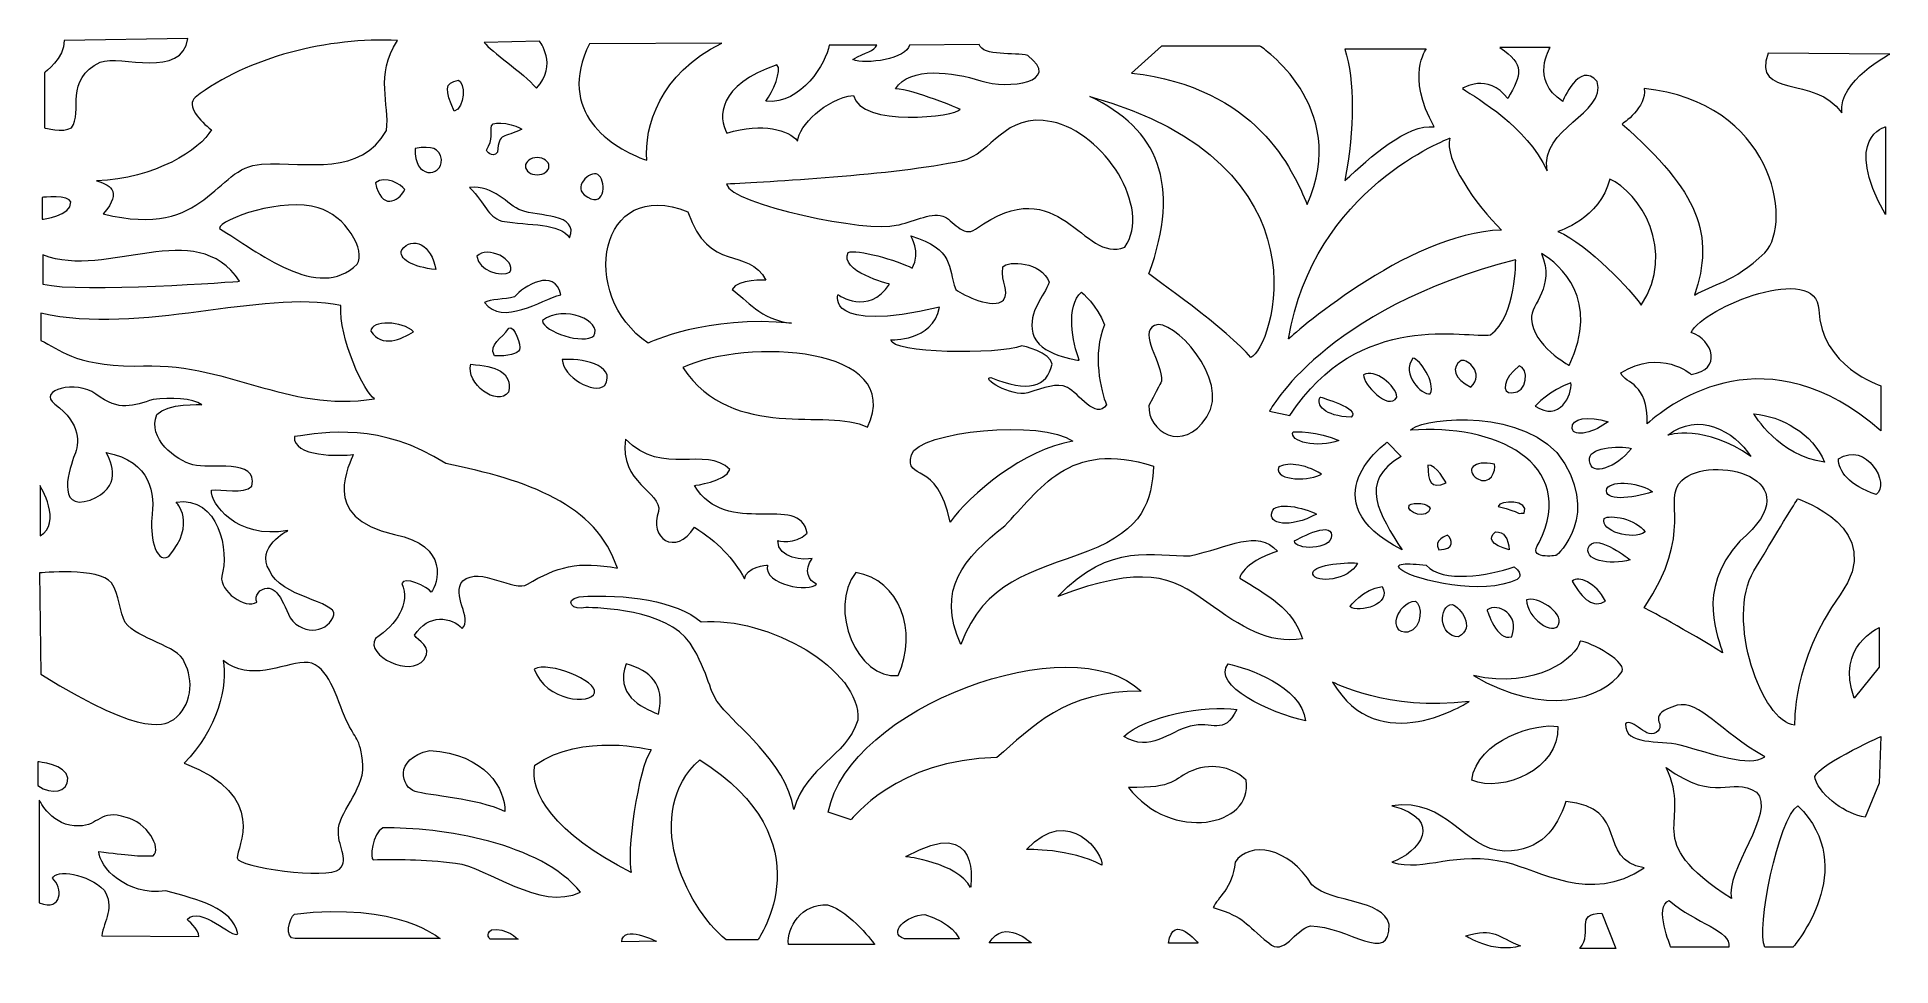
# Model space of a CAD drawing. Header units: millimetres. Extents: x -1201 to 1201, y -613 to 592.
import ezdxf

# ---------------------------------------------------------------- set-up
doc = ezdxf.new("R2010")
doc.units = ezdxf.units.MM
doc.header["$MEASUREMENT"] = 0
doc.layers.add('Layer 1', color=7, linetype='Continuous')

msp = doc.modelspace()

# ---------------------------------------------------------------- linework, layer by layer
at = {"layer": 'Layer 1', "color": 250, "lineweight": 20}
for points, knots in [([(-1191.4714, 474.0222), (-1191.4714, 474.0222), (-1191.4714, 545.2992), (-1191.4714, 545.2992), (-1191.4714, 545.2992), (-1164.7861, 564.1893), (-1165.7396, 587.3774), (-1165.7396, 587.3774), (-1005.6247, 589.9539), (-1005.6247, 589.9539), (-1013.2495, 536.7091), (-1092.3584, 569.3422), (-1119.0404, 559.0394), (-1166.1968, 536.7857), (-1141.4675, 494.9787), (-1156.2078, 474.0222), (-1167.6467, 467.1506), (-1191.4714, 474.0222), (-1191.4714, 474.0222)], [0, 0, 0, 0, 0.166666667, 0.166666667, 0.166666667, 0.333333333, 0.333333333, 0.333333333, 0.5, 0.5, 0.5, 0.666666667, 0.666666667, 0.666666667, 0.833333333, 0.833333333, 0.833333333, 1, 1, 1, 1]), ([(-1115.2263, 362.3825), (-1088.5411, 393.2971), (-1109.5085, 401.0294), (-1123.8047, 405.3215), (-1048.5099, 407.898), (-989.4215, 445.6841), (-975.1253, 471.4457), (-989.7318, 482.3558), (-1008.482, 503.2151), (-996.0928, 513.5239), (-928.4261, 565.9109), (-822.632, 591.6696), (-734.0011, 587.3774), (-763.7363, 540.45), (-743.5329, 505.8004), (-748.2972, 470.5879), (-782.6074, 410.4715), (-848.3703, 430.2283), (-910.3192, 426.791), (-972.2681, 423.3538), (-978.9394, 328.8915), (-1115.2263, 362.3825)], [0, 0, 0, 0, 0.142857143, 0.142857143, 0.142857143, 0.285714286, 0.285714286, 0.285714286, 0.428571429, 0.428571429, 0.428571429, 0.571428571, 0.571428571, 0.571428571, 0.714285714, 0.714285714, 0.714285714, 0.857142857, 0.857142857, 0.857142857, 1, 1, 1, 1]), ([(-621.5389, 584.804), (-621.5389, 584.804), (-550.0581, 586.5196), (-550.0581, 586.5196), (-550.0581, 586.5196), (-525.2733, 555.6051), (-553.8689, 525.5484), (-571.9791, 546.1571), (-612.5328, 572.5053), (-621.5389, 584.804)], [0, 0, 0, 0, 0.333333333, 0.333333333, 0.333333333, 0.666666667, 0.666666667, 0.666666667, 1, 1, 1, 1]), ([(-485.2487, 583.0853), (-485.2487, 583.0853), (-313.6982, 583.9431), (-313.6982, 583.9431), (-394.7075, 543.5865), (-414.2872, 475.272), (-410.9106, 431.9439), (-456.6564, 447.3997), (-529.0906, 494.6309), (-485.2487, 583.0853)], [0, 0, 0, 0, 0.333333333, 0.333333333, 0.333333333, 0.666666667, 0.666666667, 0.666666667, 1, 1, 1, 1]), ([(-242.2173, 555.6051), (-234.9778, 548.9458), (-247.9385, 520.3984), (-256.5135, 508.374), (-209.811, 504.0788), (-178.541, 558.2346), (-174.5474, 581.3667), (-174.5474, 581.3667), (-112.5985, 581.3697), (-112.5985, 581.3697), (-116.4125, 572.7795), (-126.7118, 572.5732), (-144.0513, 562.4737), (-126.8947, 555.6051), (-73.5208, 563.3315), (-70.6635, 581.3667), (-70.6635, 581.3667), (19.8777, 582.2275), (19.8777, 582.2275), (24.6419, 565.9109), (66.3875, 572.5289), (82.7801, 567.6266), (127.9054, 533.3042), (58.0312, 523.3875), (21.7814, 534.9964), (-14.4684, 546.6052), (-69.7133, 553.8864), (-88.7737, 524.6876), (-64.9457, 523.8327), (-4.9038, 498.0681), (-4.9038, 498.0681), (-8.7146, 488.6201), (-134.5195, 474.0192), (-143.0978, 516.1004), (-179.3149, 511.8082), (-213.6283, 476.6015), (-215.5321, 456.8477), (-226.9677, 471.4486), (-259.8345, 481.047), (-307.0236, 467.1506), (-318.4624, 486.8986), (-319.4192, 529.8405), (-242.2173, 555.6051)], [0, 0, 0, 0, 0.071428571, 0.071428571, 0.071428571, 0.142857143, 0.142857143, 0.142857143, 0.214285714, 0.214285714, 0.214285714, 0.285714286, 0.285714286, 0.285714286, 0.357142857, 0.357142857, 0.357142857, 0.428571429, 0.428571429, 0.428571429, 0.5, 0.5, 0.5, 0.571428571, 0.571428571, 0.571428571, 0.642857143, 0.642857143, 0.642857143, 0.714285714, 0.714285714, 0.714285714, 0.785714286, 0.785714286, 0.785714286, 0.857142857, 0.857142857, 0.857142857, 0.928571429, 0.928571429, 0.928571429, 1, 1, 1, 1]), ([(217.4473, 544.9455), (217.4473, 544.9455), (256.0385, 579.7837), (256.0385, 579.7837), (256.0385, 579.7837), (383.9985, 579.7837), (383.9985, 579.7837), (383.9985, 579.7837), (501.803, 502.773), (444.9319, 374.4217), (426.4624, 419.4065), (379.3224, 526.6096), (217.4473, 544.9455)], [0, 0, 0, 0, 0.25, 0.25, 0.25, 0.5, 0.5, 0.5, 0.75, 0.75, 0.75, 1, 1, 1, 1]), ([(694.7586, 577.9501), (694.7586, 577.9501), (759.7541, 577.9501), (759.7541, 577.9501), (759.7541, 577.9501), (733.1766, 536.2728), (776.003, 508.2737), (776.003, 508.2737), (797.3003, 561.6718), (820.6875, 533.944), (832.8742, 491.7714), (746.0915, 474.1548), (755.6919, 418.4279), (728.4907, 476.8138), (666.7671, 510.9563), (646.0119, 524.776), (646.0119, 524.776), (678.637, 546.3546), (704.9141, 511.9409), (722.8218, 543.3772), (727.2564, 555.947), (694.7586, 577.9501)], [0, 0, 0, 0, 0.142857143, 0.142857143, 0.142857143, 0.285714286, 0.285714286, 0.285714286, 0.428571429, 0.428571429, 0.428571429, 0.571428571, 0.571428571, 0.571428571, 0.714285714, 0.714285714, 0.714285714, 0.857142857, 0.857142857, 0.857142857, 1, 1, 1, 1]), ([(493.6785, 576.1165), (493.6785, 576.1165), (599.2963, 576.1165), (599.2963, 576.1165), (599.2963, 576.1165), (572.278, 542.1096), (609.4519, 475.2691), (574.6225, 479.2075), (527.4041, 436.4866), (493.6785, 405.5927), (506.453, 473.9779), (506.6751, 534.7517), (493.6785, 576.1165)], [0, 0, 0, 0, 0.25, 0.25, 0.25, 0.5, 0.5, 0.5, 0.75, 0.75, 0.75, 1, 1, 1, 1]), ([(1042.0787, 570.6158), (1042.0787, 570.6158), (1199.9502, 569.5604), (1199.9502, 569.5604), (1199.9502, 569.5604), (1133.4787, 535.1113), (1137.5409, 493.605), (1103.2014, 543.1001), (1021.5259, 511.6638), (1042.0787, 570.6158)], [0, 0, 0, 0, 0.333333333, 0.333333333, 0.333333333, 0.666666667, 0.666666667, 0.666666667, 1, 1, 1, 1]), ([(-660.6133, 495.4916), (-645.3636, 499.7838), (-646.6306, 533.2925), (-654.8955, 535.8542), (-673.956, 532.417), (-672.0489, 522.9719), (-660.6133, 495.4916)], [0, 0, 0, 0, 0.5, 0.5, 0.5, 1, 1, 1, 1]), ([(239.7896, 284.5759), (239.7896, 284.5759), (344.7412, 209.9382), (371.8119, 176.3941), (398.7975, 186.134), (481.8608, 426.0924), (163.0906, 514.6471), (251.8293, 472.4568), (281.9596, 402.1437), (239.7896, 284.5759)], [0, 0, 0, 0, 0.333333333, 0.333333333, 0.333333333, 0.666666667, 0.666666667, 0.666666667, 1, 1, 1, 1]), ([(853.1853, 478.9363), (853.1853, 478.9363), (885.6831, 500.9394), (881.6208, 524.776), (1047.1662, 508.1676), (1075.8696, 352.4187), (1038.0164, 312.0797), (995.3631, 271.7407), (970.9897, 271.7407), (946.6164, 257.072), (973.4454, 334.8492), (953.0069, 390.924), (853.1853, 478.9363)], [0, 0, 0, 0, 0.25, 0.25, 0.25, 0.5, 0.5, 0.5, 0.75, 0.75, 0.75, 1, 1, 1, 1]), ([(-572.9326, 472.3035), (-577.5728, 476.9288), (-610.1, 485.1858), (-612.007, 476.5986), (-613.9141, 468.0114), (-609.5318, 459.6954), (-618.6784, 444.8233), (-618.6784, 444.8233), (-612.0985, 433.3854), (-604.1373, 442.5799), (-602.8605, 469.1405), (-595.8039, 460.2585), (-572.9326, 472.3035)], [0, 0, 0, 0, 0.25, 0.25, 0.25, 0.5, 0.5, 0.5, 0.75, 0.75, 0.75, 1, 1, 1, 1]), ([(-307.4905, 401.0471), (-257.565, 403.426), (-88.7672, 412.3729), (-3.3756, 430.9446), (37.0964, 439.747), (51.386, 494.9109), (113.9946, 481.9225), (182.1903, 467.7726), (244.1131, 369.6284), (208.5849, 319.4435), (153.3955, 296.5001), (125.662, 422.4841), (15.1134, 342.6287), (-1.3478, 330.7399), (-14.4781, 355.3547), (-27.4616, 359.5024), (-44.1513, 364.8352), (-67.4503, 350.6823), (-87.8202, 347.7845), (-122.1303, 337.4817), (-302.7262, 374.4217), (-307.4905, 401.0471)], [0, 0, 0, 0, 0.142857143, 0.142857143, 0.142857143, 0.285714286, 0.285714286, 0.285714286, 0.428571429, 0.428571429, 0.428571429, 0.571428571, 0.571428571, 0.571428571, 0.714285714, 0.714285714, 0.714285714, 0.857142857, 0.857142857, 0.857142857, 1, 1, 1, 1]), ([(420.5585, 200.2308), (420.5585, 200.2308), (573.3229, 338.2511), (696.7897, 341.4171), (663.4494, 373.4725), (621.6386, 434.9302), (629.763, 460.6004), (629.763, 460.6004), (453.0269, 395.9148), (420.5585, 200.2308)], [0, 0, 0, 0, 0.333333333, 0.333333333, 0.333333333, 0.666666667, 0.666666667, 0.666666667, 1, 1, 1, 1]), ([(1194.412, 361.5866), (1194.412, 361.5866), (1194.412, 475.2691), (1194.412, 475.2691), (1194.412, 475.2691), (1137.5409, 462.434), (1194.412, 361.5866)], [0, 0, 0, 0, 0.5, 0.5, 0.5, 1, 1, 1, 1]), ([(-711.1266, 447.3997), (-688.7321, 450.5569), (-680.4444, 448.29), (-676.8165, 432.8018), (-676.8165, 409.6137), (-713.0303, 407.0401), (-711.1266, 447.3997)], [0, 0, 0, 0, 0.5, 0.5, 0.5, 1, 1, 1, 1]), ([(-568.165, 424.2145), (-568.165, 430.3786), (-561.337, 435.3782), (-552.9187, 435.3782), (-544.4971, 435.3782), (-537.669, 430.3786), (-537.669, 424.2145), (-537.669, 418.0505), (-544.4971, 413.0509), (-552.9187, 413.0509), (-561.337, 413.0509), (-568.165, 418.0505), (-568.165, 424.2145)], [0, 0, 0, 0, 0.25, 0.25, 0.25, 0.5, 0.5, 0.5, 0.75, 0.75, 0.75, 1, 1, 1, 1]), ([(-762.5934, 402.7451), (-749.672, 413.042), (-729.3151, 400.4781), (-724.4692, 394.1579), (-733.0476, 376.9805), (-754.9653, 367.5325), (-762.5934, 402.7451)], [0, 0, 0, 0, 0.5, 0.5, 0.5, 1, 1, 1, 1]), ([(-472.8596, 412.1901), (-462.3742, 402.7451), (-466.1882, 366.6746), (-491.92, 387.2863), (-507.1697, 399.3108), (-480.4844, 421.6381), (-472.8596, 412.1901)], [0, 0, 0, 0, 0.5, 0.5, 0.5, 1, 1, 1, 1]), ([(-223.1537, 220.6862), (-264.6477, 225.3144), (-281.0469, 251.1409), (-300.3522, 264.483), (-292.9266, 278.3647), (-256.5135, 276.5075), (-256.5135, 276.5075), (-279.3847, 320.3043), (-330.8515, 285.0947), (-357.5368, 364.959), (-472.8596, 412.1901), (-501.1776, 256.9482), (-409.0036, 194.9245), (-409.0036, 194.9245), (-332.7586, 231.8499), (-223.1537, 220.6862)], [0, 0, 0, 0, 0.2, 0.2, 0.2, 0.4, 0.4, 0.4, 0.6, 0.6, 0.6, 0.8, 0.8, 0.8, 1, 1, 1, 1]), ([(-1194.3319, 355.5139), (-1194.3319, 355.5139), (-1194.3319, 383.852), (-1194.3319, 383.852), (-1194.3319, 383.852), (-1159.0651, 387.2893), (-1157.1613, 377.8413), (-1156.2078, 359.806), (-1194.3319, 355.5139), (-1194.3319, 355.5139)], [0, 0, 0, 0, 0.333333333, 0.333333333, 0.333333333, 0.666666667, 0.666666667, 0.666666667, 1, 1, 1, 1]), ([(-964.6433, 343.4895), (-964.6433, 355.511), (-880.7734, 384.7099), (-836.9314, 370.1119), (-801.6678, 361.5247), (-774.029, 314.2876), (-786.4181, 297.1162), (-836.1934, 247.568), (-915.5439, 314.0813), (-964.6433, 343.4895)], [0, 0, 0, 0, 0.333333333, 0.333333333, 0.333333333, 0.666666667, 0.666666667, 0.666666667, 1, 1, 1, 1]), ([(-640.5993, 396.7343), (-608.1963, 400.1686), (-592.9498, 374.407), (-572.9326, 366.6776), (-552.9154, 358.9482), (-497.6345, 363.2433), (-510.9804, 331.468), (-524.3264, 351.2188), (-562.4473, 346.9267), (-598.6644, 352.9375), (-618.3322, 359.8326), (-618.6784, 374.404), (-640.5993, 396.7343)], [0, 0, 0, 0, 0.25, 0.25, 0.25, 0.5, 0.5, 0.5, 0.75, 0.75, 0.75, 1, 1, 1, 1]), ([(769.9097, 339.5835), (769.9097, 339.5835), (824.9261, 356.2833), (836.9364, 407.4263), (874.7242, 391.7082), (924.8881, 314.1314), (877.5586, 244.2369), (867.0308, 261.0104), (808.3898, 323.4173), (769.9097, 339.5835)], [0, 0, 0, 0, 0.333333333, 0.333333333, 0.333333333, 0.666666667, 0.666666667, 0.666666667, 1, 1, 1, 1]), ([(-1193.3784, 271.3545), (-1193.3784, 271.3545), (-1193.3784, 309.1406), (-1193.3784, 309.1406), (-1109.5053, 276.5075), (-995.6716, 360.9705), (-938.487, 275.0954), (-938.487, 275.0954), (-1144.7722, 259.333), (-1193.3784, 271.3545)], [0, 0, 0, 0, 0.333333333, 0.333333333, 0.333333333, 0.666666667, 0.666666667, 0.666666667, 1, 1, 1, 1]), ([(-684.4413, 290.2476), (-689.3427, 322.8218), (-714.9373, 334.0415), (-728.28, 316.0092), (-734.1708, 304.424), (-713.6606, 293.1896), (-684.4413, 290.2476)], [0, 0, 0, 0, 0.5, 0.5, 0.5, 1, 1, 1, 1]), ([(-631.0674, 307.422), (-617.7248, 322.02), (-579.6007, 303.1269), (-588.179, 286.8103), (-599.8726, 280.7701), (-629.1637, 288.529), (-631.0674, 307.422)], [0, 0, 0, 0, 0.5, 0.5, 0.5, 1, 1, 1, 1]), ([(-31.5891, 241.2979), (-40.5756, 196.3631), (-94.4915, 199.2167), (-94.4915, 199.2167), (-95.4451, 181.1844), (44.656, 179.4629), (75.1553, 191.4873), (75.1553, 191.4873), (113.4753, 182.794), (114.2297, 167.4443), (108.2115, 138.0273), (82.7801, 130.516), (35.1273, 150.2669), (20.7789, 150.603), (60.8591, 124.5053), (82.7801, 130.516), (104.701, 136.5268), (119.9507, 144.2591), (134.2469, 137.3876), (148.543, 130.516), (171.411, 94.4456), (184.7569, 115.0573), (177.6545, 131.9458), (166.0067, 180.9103), (182.2066, 218.6963), (173.2429, 243.2611), (152.3538, 261.0487), (152.3538, 261.0487), (131.6214, 242.9752), (141.1109, 195.4051), (149.4933, 172.5972), (149.4933, 172.5972), (96.1227, 178.605), (89.4514, 207.8039), (82.7801, 237.0028), (104.6423, 254.9643), (110.4188, 273.931), (100.8805, 300.3942), (57.2279, 302.3163), (50.377, 293.6819), (47.5426, 272.1004), (59.9742, 263.4896), (51.3272, 250.7429), (38.4124, 237.9402), (0.076, 256.4235), (-10.6216, 264.483), (-21.1037, 293.6819), (-11.598, 316.1271), (-68.7565, 334.0444), (-68.7565, 334.0444), (-55.329, 313.2942), (-66.8528, 291.9633), (-86.5239, 302.6612), (-139.0878, 316.9496), (-149.7691, 312.5749), (-162.8048, 288.1782), (-96.3986, 271.3545), (-96.3986, 271.3545), (-123.6194, 229.5534), (-163.1118, 257.6144), (-163.1118, 257.6144), (-163.1118, 257.6144), (-180.2685, 206.946), (-31.5891, 241.2979)], [0, 0, 0, 0, 0.047619048, 0.047619048, 0.047619048, 0.095238095, 0.095238095, 0.095238095, 0.142857143, 0.142857143, 0.142857143, 0.19047619, 0.19047619, 0.19047619, 0.238095238, 0.238095238, 0.238095238, 0.285714286, 0.285714286, 0.285714286, 0.333333333, 0.333333333, 0.333333333, 0.380952381, 0.380952381, 0.380952381, 0.428571429, 0.428571429, 0.428571429, 0.476190476, 0.476190476, 0.476190476, 0.523809524, 0.523809524, 0.523809524, 0.571428571, 0.571428571, 0.571428571, 0.619047619, 0.619047619, 0.619047619, 0.666666667, 0.666666667, 0.666666667, 0.714285714, 0.714285714, 0.714285714, 0.761904762, 0.761904762, 0.761904762, 0.80952381, 0.80952381, 0.80952381, 0.857142857, 0.857142857, 0.857142857, 0.904761905, 0.904761905, 0.904761905, 0.952380952, 0.952380952, 0.952380952, 1, 1, 1, 1]), ([(-621.4115, 247.5474), (-614.3778, 252.0311), (-594.5042, 251.2293), (-582.4612, 255.038), (-570.7023, 268.5865), (-530.0474, 293.6878), (-522.4194, 257.6144), (-548.1511, 250.7429), (-597.5835, 216.6299), (-621.4115, 247.5474)], [0, 0, 0, 0, 0.333333333, 0.333333333, 0.333333333, 0.666666667, 0.666666667, 0.666666667, 1, 1, 1, 1]), ([(396.1852, 106.7177), (396.1852, 106.7177), (465.2429, 238.7361), (715.0697, 302.9117), (715.0697, 302.9117), (716.2387, 230.0104), (682.5719, 205.7315), (652.1052, 200.2308), (512.3178, 239.7797), (422.5896, 101.2169), (422.5896, 101.2169), (396.1852, 106.7177), (396.1852, 106.7177)], [0, 0, 0, 0, 0.25, 0.25, 0.25, 0.5, 0.5, 0.5, 0.75, 0.75, 0.75, 1, 1, 1, 1]), ([(748.3512, 311.1658), (773.4919, 296.8155), (824.6028, 251.1939), (784.601, 165.9704), (784.601, 165.9704), (737.0004, 192.068), (735.5506, 225.9423), (734.4077, 246.2031), (766.9871, 266.9681), (748.3512, 311.1658)], [0, 0, 0, 0, 0.333333333, 0.333333333, 0.333333333, 0.666666667, 0.666666667, 0.666666667, 1, 1, 1, 1]), ([(1188.3187, 81.0475), (1188.3187, 81.0475), (1188.3187, 139.7223), (1188.3187, 139.7223), (1188.3187, 139.7223), (1110.5226, 164.2252), (1107.8122, 238.235), (1105.7125, 300.4385), (958.1239, 241.6604), (942.5542, 208.7325), (970.9244, 198.8394), (983.1764, 159.8918), (942.5542, 154.391), (942.5542, 154.391), (903.2186, 188.7281), (851.1541, 156.2246), (858.5472, 140.6126), (886.2382, 145.0521), (885.6831, 90.2154), (918.7294, 120.6023), (1042.0787, 209.3987), (1188.3187, 81.0475)], [0, 0, 0, 0, 0.142857143, 0.142857143, 0.142857143, 0.285714286, 0.285714286, 0.285714286, 0.428571429, 0.428571429, 0.428571429, 0.571428571, 0.571428571, 0.571428571, 0.714285714, 0.714285714, 0.714285714, 0.857142857, 0.857142857, 0.857142857, 1, 1, 1, 1]), ([(-1196.239, 198.3588), (-1196.239, 198.3588), (-1196.239, 233.5685), (-1196.239, 233.5685), (-1065.6666, 204.3725), (-911.2695, 264.4771), (-807.3856, 243.8714), (-810.2461, 201.7931), (-776.8862, 129.6523), (-763.5436, 122.7867), (-879.8231, 103.8966), (-954.1579, 172.5972), (-1074.2449, 164.8679), (-1157.1613, 166.5835), (-1169.9945, 186.5172), (-1196.239, 198.3588)], [0, 0, 0, 0, 0.2, 0.2, 0.2, 0.4, 0.4, 0.4, 0.6, 0.6, 0.6, 0.8, 0.8, 0.8, 1, 1, 1, 1]), ([(-546.2441, 224.1205), (-517.6518, 245.59), (-468.0953, 223.2597), (-479.5308, 204.3696), (-491.92, 192.3481), (-545.2938, 209.5225), (-546.2441, 224.1205)], [0, 0, 0, 0, 0.5, 0.5, 0.5, 1, 1, 1, 1]), ([(-768.3112, 210.3803), (-768.3112, 224.9813), (-727.3298, 224.1205), (-713.0336, 209.5225), (-729.0964, 199.9773), (-754.015, 188.053), (-768.3112, 210.3803)], [0, 0, 0, 0, 0.5, 0.5, 0.5, 1, 1, 1, 1]), ([(-608.1963, 178.608), (-590.4615, 177.1635), (-578.2063, 181.4763), (-575.7899, 186.3373), (-573.3735, 191.1984), (-582.6767, 218.5902), (-589.7725, 214.3246), (-598.3509, 199.7237), (-616.7713, 194.0638), (-608.1963, 178.608)], [0, 0, 0, 0, 0.333333333, 0.333333333, 0.333333333, 0.666666667, 0.666666667, 0.666666667, 1, 1, 1, 1]), ([(256.0385, 145.2231), (258.0696, 170.8933), (225.2648, 206.8989), (247.176, 217.9004), (269.0872, 228.902), (346.5764, 148.3891), (314.9407, 99.3834), (283.305, 50.3776), (237.9413, 81.4366), (239.7896, 114.0521), (256.0385, 145.2231), (256.0385, 145.2231), (256.0385, 145.2231)], [0, 0, 0, 0, 0.25, 0.25, 0.25, 0.5, 0.5, 0.5, 0.75, 0.75, 0.75, 1, 1, 1, 1]), ([(-364.2082, 163.1492), (-282.2453, 201.7931), (-74.4743, 191.4932), (-124.9876, 85.8614), (-177.4079, 112.4838), (-297.4982, 65.2468), (-364.2082, 163.1492)], [0, 0, 0, 0, 0.5, 0.5, 0.5, 1, 1, 1, 1]), ([(-520.5123, 173.4551), (-498.6925, 175.6571), (-449.0315, 167.4472), (-465.2347, 139.964), (-479.5308, 127.9396), (-519.5588, 151.1277), (-520.5123, 173.4551)], [0, 0, 0, 0, 0.5, 0.5, 0.5, 1, 1, 1, 1]), ([(581.9437, 175.3859), (591.0837, 174.4691), (611.4209, 143.1714), (604.3447, 129.163), (593.3761, 126.7251), (565.943, 155.1634), (581.9437, 175.3859)], [0, 0, 0, 0, 0.5, 0.5, 0.5, 1, 1, 1, 1]), ([(657.1471, 137.8298), (634.6971, 148.7281), (631.5459, 163.8302), (644.3465, 172.497), (653.1273, 173.7882), (674.7479, 156.6079), (657.1471, 137.8298)], [0, 0, 0, 0, 0.5, 0.5, 0.5, 1, 1, 1, 1]), ([(-1020.8743, -11.1803), (-1020.8743, -11.1803), (-993.2356, -38.6605), (-1030.4029, -81.5995), (-1049.3948, -92.8664), (-1054.2669, -48.0142), (-1052.3239, -32.6468), (-1048.2421, -0.3114), (-1052.3239, 41.2067), (-1111.4156, 53.2282), (-1104.3981, 40.2427), (-1089.6122, 7.5801), (-1132.3831, -8.6038), (-1178.0144, -23.9329), (-1158.1148, 35.196), (-1152.397, 49.7939), (-1146.6792, 64.3919), (-1142.8652, 90.1535), (-1178.1287, 115.9181), (-1201.0032, 133.9533), (-1150.392, 147.8467), (-1124.7549, 128.8004), (-1093.8768, 105.4295), (-1076.4621, 113.8369), (-1050.4202, 121.9288), (-1028.5776, 124.3373), (-998.9566, 123.6445), (-987.5177, 115.0573), (-987.5177, 115.0573), (-1033.0577, 117.4333), (-1045.6526, 102.178), (-1058.9952, 71.2605), (-1020.8743, 42.9195), (-998.9534, 36.9087), (-978.3484, 31.2605), (-913.4802, 46.3449), (-922.7083, 9.4314), (-933.1904, -1.7323), (-961.786, 5.9971), (-975.1287, 4.2785), (-977.0357, -12.0381), (-942.719, -60.1271), (-876.0058, -48.1056), (-876.0058, -48.1056), (-918.8943, -70.4359), (-899.8338, -99.6318), (-886.1516, -134.4611), (-812.5842, -140.1063), (-816.3983, -157.2837), (-822.1193, -178.7532), (-854.0881, -186.3676), (-873.1485, -161.4638), (-884.5842, -133.9836), (-894.1128, -114.2327), (-912.2229, -126.2542), (-920.1613, -134.3462), (-916.037, -140.8522), (-916.037, -140.8522), (-931.2867, -151.158), (-964.6433, -126.2572), (-961.7827, -107.3612), (-951.2974, -75.5888), (-965.5968, -2.5901), (-1020.8743, -11.1803)], [0, 0, 0, 0, 0.047619048, 0.047619048, 0.047619048, 0.095238095, 0.095238095, 0.095238095, 0.142857143, 0.142857143, 0.142857143, 0.19047619, 0.19047619, 0.19047619, 0.238095238, 0.238095238, 0.238095238, 0.285714286, 0.285714286, 0.285714286, 0.333333333, 0.333333333, 0.333333333, 0.380952381, 0.380952381, 0.380952381, 0.428571429, 0.428571429, 0.428571429, 0.476190476, 0.476190476, 0.476190476, 0.523809524, 0.523809524, 0.523809524, 0.571428571, 0.571428571, 0.571428571, 0.619047619, 0.619047619, 0.619047619, 0.666666667, 0.666666667, 0.666666667, 0.714285714, 0.714285714, 0.714285714, 0.761904762, 0.761904762, 0.761904762, 0.80952381, 0.80952381, 0.80952381, 0.857142857, 0.857142857, 0.857142857, 0.904761905, 0.904761905, 0.904761905, 0.952380952, 0.952380952, 0.952380952, 1, 1, 1, 1]), ([(-638.6923, 167.4443), (-646.3171, 142.5405), (-604.3822, 111.6201), (-590.086, 131.3739), (-584.8548, 157.6986), (-606.2892, 164.8679), (-638.6923, 167.4443)], [0, 0, 0, 0, 0.5, 0.5, 0.5, 1, 1, 1, 1]), ([(517.9409, 153.7189), (532.3415, 162.3857), (560.0684, 140.1852), (561.1428, 124.8296), (549.9423, 106.0515), (517.0298, 142.2575), (517.9409, 153.7189)], [0, 0, 0, 0, 0.5, 0.5, 0.5, 1, 1, 1, 1]), ([(719.5499, 165.2747), (732.3505, 163.8302), (730.7504, 129.163), (709.9495, 130.6074), (696.8583, 129.3841), (698.4093, 148.7724), (719.5499, 165.2747)], [0, 0, 0, 0, 0.5, 0.5, 0.5, 1, 1, 1, 1]), ([(501.9401, 98.8292), (514.7407, 110.3849), (461.9383, 124.8296), (461.9383, 124.8296), (455.8091, 114.9954), (466.7385, 100.2736), (501.9401, 98.8292)], [0, 0, 0, 0, 0.5, 0.5, 0.5, 1, 1, 1, 1]), ([(786.7529, 143.6076), (788.3432, 127.7833), (772.2641, 92.0048), (740.3508, 113.2738), (740.3508, 113.2738), (759.4015, 134.2127), (786.7529, 143.6076)], [0, 0, 0, 0, 0.5, 0.5, 0.5, 1, 1, 1, 1]), ([(-17.9265, -37.2986), (7.1261, -1.7588), (78.7048, 58.0126), (141.3362, 67.7053), (101.9679, 96.7833), (-59.0843, 80.6289), (-68.0316, 49.9354), (-76.9789, 14.3956), (-34.0317, 45.0891), (-17.9265, -37.2986)], [0, 0, 0, 0, 0.333333333, 0.333333333, 0.333333333, 0.666666667, 0.666666667, 0.666666667, 1, 1, 1, 1]), ([(767.8786, -80.3084), (767.8786, -80.3084), (829.2724, -27.264), (768.5872, 53.3019), (706.302, 115.0897), (585.0785, 94.6608), (578.9852, 81.8257), (686.866, 91.1381), (796.6799, 40.2545), (745.5363, -63.8061), (727.9943, -86.9765), (767.8786, -80.3084), (767.8786, -80.3084)], [0, 0, 0, 0, 0.25, 0.25, 0.25, 0.5, 0.5, 0.5, 0.75, 0.75, 0.75, 1, 1, 1, 1]), ([(834.7551, 93.0513), (809.4315, 100.8544), (786.7529, 97.3847), (788.3529, 84.3845), (789.9531, 71.3843), (818.7543, 80.0511), (834.7551, 93.0513)], [0, 0, 0, 0, 0.5, 0.5, 0.5, 1, 1, 1, 1]), ([(912.0875, 75.5467), (912.0875, 75.5467), (960.8342, 90.2154), (1019.7364, 48.0429), (998.1845, 81.1507), (951.9783, 106.6646), (912.0875, 75.5467)], [0, 0, 0, 0, 0.5, 0.5, 0.5, 1, 1, 1, 1]), ([(1023.7986, 103.0505), (1023.7986, 103.0505), (1056.2964, 48.0429), (1115.1986, 40.7085), (1100.3278, 78.02), (1058.7618, 100.309), (1023.7986, 103.0505)], [0, 0, 0, 0, 0.5, 0.5, 0.5, 1, 1, 1, 1]), ([(-712.0801, -183.7912), (-708.2661, -191.5205), (-687.3018, -197.5343), (-699.691, -215.5665), (-716.8444, -238.7517), (-775.9393, -210.4165), (-762.5934, -188.0862), (-734.9546, -170.051), (-716.8411, -142.5678), (-728.28, -116.8062), (-726.7224, -106.2822), (-693.9732, -121.1043), (-690.1591, -127.9728), (-681.4077, -118.3597), (-665.8674, -66.8011), (-737.8118, -53.2585), (-837.8849, -31.789), (-794.0397, 40.3459), (-791.1824, 50.6518), (-807.3856, 48.0753), (-870.2913, 47.2116), (-867.4307, 73.8369), (-828.3302, 79.1284), (-754.9718, 92.727), (-671.0987, 38.6273), (-565.3078, 17.1608), (-475.7201, -13.7538), (-449.0315, -97.0553), (-498.5881, -86.7495), (-529.0939, -95.3367), (-565.3078, -117.667), (-582.4612, -128.8307), (-627.2599, -93.6181), (-649.1777, -113.3719), (-665.3776, -130.5493), (-635.8383, -162.3246), (-650.1312, -175.204), (-663.4738, -159.7452), (-693.9699, -155.4531), (-712.0801, -183.7912)], [0, 0, 0, 0, 0.076923077, 0.076923077, 0.076923077, 0.153846154, 0.153846154, 0.153846154, 0.230769231, 0.230769231, 0.230769231, 0.307692308, 0.307692308, 0.307692308, 0.384615385, 0.384615385, 0.384615385, 0.461538462, 0.461538462, 0.461538462, 0.538461538, 0.538461538, 0.538461538, 0.615384615, 0.615384615, 0.615384615, 0.692307692, 0.692307692, 0.692307692, 0.769230769, 0.769230769, 0.769230769, 0.846153846, 0.846153846, 0.846153846, 0.923076923, 0.923076923, 0.923076923, 1, 1, 1, 1]), ([(485.9394, 68.4953), (459.8387, 81.2126), (426.7368, 80.0511), (426.7368, 80.0511), (420.3364, 67.0509), (458.7382, 58.3841), (485.9394, 68.4953)], [0, 0, 0, 0, 0.5, 0.5, 0.5, 1, 1, 1, 1]), ([(-438.5495, 70.4026), (-388.9897, 20.5921), (-335.6224, 62.6762), (-303.216, 30.9009), (-308.9306, 15.4422), (-348.9617, 10.2892), (-348.9617, 10.2892), (-307.977, -59.2692), (-211.718, 1.6991), (-203.1397, -51.5428), (-219.2025, -67.4467), (-241.2639, -60.9879), (-241.2639, -60.9879), (-241.2639, -85.0338), (-205.997, -86.7524), (-196.4684, -84.176), (-207.9072, -99.6318), (-201.2327, -113.3719), (-190.7505, -117.667), (-200.2824, -127.9728), (-259.3708, -119.3886), (-254.6065, -92.7632), (-254.6065, -92.7632), (-283.202, -95.3367), (-284.1523, -110.7955), (-299.3726, -83.5275), (-318.8314, -63.075), (-348.9617, -43.8134), (-373.74, -82.4544), (-409.0069, -57.5477), (-395.661, -23.2018), (-390.8967, 2.5598), (-447.1278, 12.8686), (-438.5495, 70.4026)], [0, 0, 0, 0, 0.090909091, 0.090909091, 0.090909091, 0.181818182, 0.181818182, 0.181818182, 0.272727273, 0.272727273, 0.272727273, 0.363636364, 0.363636364, 0.363636364, 0.454545455, 0.454545455, 0.454545455, 0.545454545, 0.545454545, 0.545454545, 0.636363636, 0.636363636, 0.636363636, 0.727272727, 0.727272727, 0.727272727, 0.818181818, 0.818181818, 0.818181818, 0.909090909, 0.909090909, 0.909090909, 1, 1, 1, 1]), ([(-3.9438, -195.8244), (26.3792, -113.8731), (87.4823, -102.5826), (160.5762, -74.8076), (233.6701, -47.0326), (243.3424, -8.8072), (245.8829, 35.2077), (135.1155, 71.455), (97.5758, 2.6159), (52.9273, -41.803), (0.1184, -83.9755), (-36.4416, -124.3145), (-3.9438, -195.8244)], [0, 0, 0, 0, 0.25, 0.25, 0.25, 0.5, 0.5, 0.5, 0.75, 0.75, 0.75, 1, 1, 1, 1]), ([(566.7986, 48.0429), (566.7986, 48.0429), (548.5185, 66.3788), (548.5185, 66.3788), (548.5185, 66.3788), (443.3971, -9.3054), (567.9676, -73.2511), (538.9311, -27.4173), (509.6106, 15.0648), (566.7986, 48.0429)], [0, 0, 0, 0, 0.333333333, 0.333333333, 0.333333333, 0.666666667, 0.666666667, 0.666666667, 1, 1, 1, 1]), ([(865.1564, 58.3841), (847.9736, 62.119), (807.5538, 59.8285), (810.754, 42.4949), (812.354, 20.8279), (845.9555, 33.8281), (865.1564, 58.3841)], [0, 0, 0, 0, 0.5, 0.5, 0.5, 1, 1, 1, 1]), ([(881.6208, -148.1512), (881.6208, -148.1512), (940.5231, -179.3221), (983.1764, -206.826), (979.4277, -188.1069), (946.6164, -126.9263), (1005.5187, -61.9725), (1104.4227, 21.7595), (966.1895, 51.433), (930.3675, 16.8719), (904.1459, -9.0224), (948.236, -48.197), (881.6208, -148.1512)], [0, 0, 0, 0, 0.25, 0.25, 0.25, 0.5, 0.5, 0.5, 0.75, 0.75, 0.75, 1, 1, 1, 1]), ([(1182.2253, -1.464), (1201.3576, 11.9371), (1169.5815, 68.404), (1133.3807, 44.9034), (1133.2893, 29.0938), (1146.965, 10.1624), (1182.2253, -1.464)], [0, 0, 0, 0, 0.5, 0.5, 0.5, 1, 1, 1, 1]), ([(407.5359, 33.8281), (416.6792, 40.5994), (440.3047, 39.155), (463.5384, 25.1613), (451.1362, 16.241), (402.7357, 15.0501), (407.5359, 33.8281)], [0, 0, 0, 0, 0.5, 0.5, 0.5, 1, 1, 1, 1]), ([(601.1446, 36.7171), (611.7279, 38.1409), (625.1456, 13.6056), (625.1456, 13.6056), (604.3447, 4.9388), (601.7879, 15.8578), (601.1446, 36.7171)], [0, 0, 0, 0, 0.5, 0.5, 0.5, 1, 1, 1, 1]), ([(687.5484, 38.1615), (690.7486, 29.4948), (681.1482, 9.2722), (665.1474, 19.3835), (649.1467, 29.4948), (660.3472, 43.9394), (687.5484, 38.1615)], [0, 0, 0, 0, 0.5, 0.5, 0.5, 1, 1, 1, 1]), ([(-1197.1925, -54.9771), (-1197.1925, -54.9771), (-1197.1925, 10.2892), (-1197.1925, 10.2892), (-1197.1925, 10.2892), (-1167.6467, -38.6605), (-1197.1925, -54.9771)], [0, 0, 0, 0, 0.5, 0.5, 0.5, 1, 1, 1, 1]), ([(892.3577, 2.0499), (879.0934, 13.1369), (839.9079, 18.2692), (833.155, 6.3833), (828.3548, -10.9504), (865.1564, -6.6169), (892.3577, 2.0499)], [0, 0, 0, 0, 0.5, 0.5, 0.5, 1, 1, 1, 1]), ([(457.1381, -26.8395), (441.5162, -18.5353), (402.7357, -9.5059), (399.5355, -23.9505), (393.1353, -39.8397), (421.9366, -45.6176), (457.1381, -26.8395)], [0, 0, 0, 0, 0.5, 0.5, 0.5, 1, 1, 1, 1]), ([(604.3447, -19.6172), (602.5487, -12.5923), (582.3389, -10.9356), (577.1435, -15.2838), (572.3433, -25.395), (601.1446, -34.0618), (604.3447, -19.6172)], [0, 0, 0, 0, 0.5, 0.5, 0.5, 1, 1, 1, 1]), ([(692.3486, -16.7282), (693.9487, -8.0614), (733.9506, -8.0614), (725.9502, -25.395), (713.3553, -26.6332), (725.9502, -25.395), (692.3486, -16.7282)], [0, 0, 0, 0, 0.5, 0.5, 0.5, 1, 1, 1, 1]), ([(1076.6075, -300.339), (1076.6075, -300.339), (1072.5453, -217.8275), (1135.5098, -131.6489), (1198.4742, -45.4702), (1080.6698, -6.9648), (1080.6698, -6.9648), (1080.6698, -6.9648), (1060.9171, -38.1004), (1023.7986, -100.4778), (986.6802, -162.8552), (1033.9542, -296.6718), (1076.6075, -300.339)], [0, 0, 0, 0, 0.25, 0.25, 0.25, 0.5, 0.5, 0.5, 0.75, 0.75, 0.75, 1, 1, 1, 1]), ([(121.9851, -133.4825), (232.8342, -91.6106), (268.9501, -107.5056), (314.9407, -140.8168), (360.9313, -174.128), (393.4944, -194.946), (438.8385, -188.4901), (427.158, -149.1239), (391.8193, -131.3865), (357.5941, -109.6458), (357.5941, -109.6458), (359.5729, -91.0033), (406.3407, -74.8076), (379.7404, -45.6883), (343.9444, -70.1882), (293.0818, -80.7446), (247.8977, -81.8472), (189.1097, -61.772), (121.9851, -133.4825)], [0, 0, 0, 0, 0.166666667, 0.166666667, 0.166666667, 0.333333333, 0.333333333, 0.333333333, 0.5, 0.5, 0.5, 0.666666667, 0.666666667, 0.666666667, 0.833333333, 0.833333333, 0.833333333, 1, 1, 1, 1]), ([(428.3368, -61.5067), (428.3368, -73.0625), (476.339, -74.5069), (476.339, -54.2843), (476.339, -34.0618), (428.3368, -61.5067), (428.3368, -61.5067)], [0, 0, 0, 0, 0.5, 0.5, 0.5, 1, 1, 1, 1]), ([(882.7572, -49.9509), (871.5665, -32.9593), (836.8286, -26.6891), (829.9549, -32.6174), (823.5546, -48.5065), (866.7565, -61.5067), (882.7572, -49.9509)], [0, 0, 0, 0, 0.5, 0.5, 0.5, 1, 1, 1, 1]), ([(626.7457, -54.2843), (633.1722, -59.001), (637.0482, -72.9475), (615.5452, -73.0625), (607.5481, -59.8294), (626.7457, -54.2843), (626.7457, -54.2843)], [0, 0, 0, 0, 0.5, 0.5, 0.5, 1, 1, 1, 1]), ([(706.7493, -73.0625), (705.7338, -58.3672), (699.9245, -48.9811), (689.1485, -49.9509), (678.5326, -57.0377), (682.7482, -67.2846), (706.7493, -73.0625)], [0, 0, 0, 0, 0.5, 0.5, 0.5, 1, 1, 1, 1]), ([(863.5564, -86.0626), (863.5564, -86.0626), (821.9545, -52.8399), (810.754, -67.2846), (799.5535, -87.5071), (837.9552, -93.285), (863.5564, -86.0626)], [0, 0, 0, 0, 0.5, 0.5, 0.5, 1, 1, 1, 1]), ([(-1196.239, -234.4595), (-1196.239, -234.4595), (-1197.8391, -103.0808), (-1197.8391, -103.0808), (-1197.8391, -103.0808), (-1119.9874, -95.3397), (-1104.741, -115.9484), (-1094.5038, -130.6613), (-1093.8605, -154.5363), (-1086.634, -167.4746), (-1070.4341, -188.947), (-1018.0105, -197.5313), (-1010.389, -218.143), (-997.1933, -242.6547), (-1000.9877, -276.1958), (-1023.7316, -292.8544), (-1033.2635, -298.0073), (-1057.0915, -321.1924), (-1196.239, -234.4595)], [0, 0, 0, 0, 0.166666667, 0.166666667, 0.166666667, 0.333333333, 0.333333333, 0.333333333, 0.5, 0.5, 0.5, 0.666666667, 0.666666667, 0.666666667, 0.833333333, 0.833333333, 0.833333333, 1, 1, 1, 1]), ([(509.9405, -90.396), (491.7748, -88.5536), (449.1377, -93.285), (452.3379, -104.8407), (455.5381, -116.3965), (498.74, -113.5075), (509.9405, -90.396)], [0, 0, 0, 0, 0.5, 0.5, 0.5, 1, 1, 1, 1]), ([(717.1008, -111.4793), (717.1008, -111.4793), (727.2564, -105.9786), (713.0386, -94.9771), (679.6199, -107.087), (620.0972, -116.3847), (599.2963, -93.1435), (575.6577, -90.1484), (552.5808, -89.4763), (568.8297, -100.4778), (585.0785, -111.4793), (672.4164, -133.4825), (717.1008, -111.4793)], [0, 0, 0, 0, 0.25, 0.25, 0.25, 0.5, 0.5, 0.5, 0.75, 0.75, 0.75, 1, 1, 1, 1]), ([(-140.0283, -102.3114), (-83.3009, -112.747), (-59.2214, -177.353), (-85.1883, -236.1634), (-137.9972, -241.6642), (-176.5883, -149.9848), (-140.0283, -102.3114)], [0, 0, 0, 0, 0.5, 0.5, 0.5, 1, 1, 1, 1]), ([(788.3529, -113.5075), (796.3534, -106.2852), (819.0907, -115.4059), (831.5549, -139.5079), (816.0211, -149.2861), (802.1691, -137.6861), (788.3529, -113.5075)], [0, 0, 0, 0, 0.5, 0.5, 0.5, 1, 1, 1, 1]), ([(-220.2964, -409.6469), (-203.1397, -351.2491), (-153.5865, -343.5227), (-137.38, -293.7122), (-132.6125, -228.4459), (-253.653, -158.8874), (-340.3834, -166.6167), (-372.7865, -139.1335), (-437.5959, -129.6915), (-498.5913, -133.9836), (-519.5588, -139.1365), (-506.1998, -152.5376), (-490.013, -147.7237), (-474.7666, -148.5816), (-385.1789, -149.4423), (-354.6795, -194.097), (-328.9413, -234.4595), (-330.9528, -259.2985), (-314.7496, -275.6121), (-296.9202, -300.4334), (-231.732, -346.0962), (-220.2964, -409.6469)], [0, 0, 0, 0, 0.142857143, 0.142857143, 0.142857143, 0.285714286, 0.285714286, 0.285714286, 0.428571429, 0.428571429, 0.428571429, 0.571428571, 0.571428571, 0.571428571, 0.714285714, 0.714285714, 0.714285714, 0.857142857, 0.857142857, 0.857142857, 1, 1, 1, 1]), ([(500.34, -146.7303), (511.5405, -155.3971), (556.3426, -143.8413), (541.9419, -120.7299), (517.2616, -123.4566), (500.34, -146.7303), (500.34, -146.7303)], [0, 0, 0, 0, 0.5, 0.5, 0.5, 1, 1, 1, 1]), ([(585.1439, -139.5079), (561.1428, -140.9524), (548.3422, -182.842), (575.5435, -179.953), (595.2308, -174.5702), (593.8528, -143.4404), (585.1439, -139.5079)], [0, 0, 0, 0, 0.5, 0.5, 0.5, 1, 1, 1, 1]), ([(633.146, -143.8413), (613.9452, -145.2858), (615.5452, -185.7309), (641.1464, -185.7309), (663.5474, -174.1751), (643.2003, -147.5203), (633.146, -143.8413)], [0, 0, 0, 0, 0.5, 0.5, 0.5, 1, 1, 1, 1]), ([(709.9495, -185.7309), (690.7486, -192.9532), (677.948, -151.0637), (677.948, -151.0637), (692.3486, -140.9524), (721.1499, -156.8415), (709.9495, -185.7309)], [0, 0, 0, 0, 0.5, 0.5, 0.5, 1, 1, 1, 1]), ([(729.1503, -138.0635), (741.9509, -132.2856), (777.1525, -153.9526), (770.7522, -169.8417), (764.3519, -185.7309), (729.1503, -161.1749), (729.1503, -138.0635)], [0, 0, 0, 0, 0.5, 0.5, 0.5, 1, 1, 1, 1]), ([(-175.7393, -413.3848), (-175.7393, -413.3848), (-146.1216, -423.1895), (-146.1216, -423.1895), (-146.1216, -423.1895), (-86.1842, -344.1771), (42.7717, -342.5116), (87.9101, -303.3488), (130.6842, -255.5488), (229.634, -256.3329), (140.6896, -169.883), (-150.3504, -277.2364), (-175.7393, -413.3848)], [0, 0, 0, 0, 0.25, 0.25, 0.25, 0.5, 0.5, 0.5, 0.75, 0.75, 0.75, 1, 1, 1, 1]), ([(660.2297, -236.1634), (741.7745, -254.7175), (794.2831, -212.3267), (798.3452, -192.1573), (801.4899, -187.7561), (858.4753, -215.5901), (853.1853, -230.6626), (826.7808, -267.3344), (752.7596, -290.2867), (660.2297, -236.1634)], [0, 0, 0, 0, 0.333333333, 0.333333333, 0.333333333, 0.666666667, 0.666666667, 0.666666667, 1, 1, 1, 1]), ([(1153.7898, -265.5008), (1153.7898, -265.5008), (1186.2876, -225.1619), (1186.2876, -225.1619), (1186.2876, -225.1619), (1186.2876, -173.8214), (1186.2876, -173.8214), (1186.2876, -173.8214), (1129.4164, -197.658), (1153.7898, -265.5008)], [0, 0, 0, 0, 0.333333333, 0.333333333, 0.333333333, 0.666666667, 0.666666667, 0.666666667, 1, 1, 1, 1]), ([(-1010.389, -349.5335), (-967.5005, -307.4552), (-953.2044, -247.3389), (-959.8757, -216.4244), (-924.6121, -244.7654), (-883.6306, -220.7194), (-855.0383, -219.0008), (-826.446, -217.2822), (-815.6962, -256.9755), (-802.6213, -288.5593), (-789.5464, -320.143), (-784.1878, -311.7061), (-779.1786, -346.2023), (-774.1694, -380.6986), (-807.3888, -409.6469), (-810.2461, -433.6928), (-813.1034, -457.7388), (-795.1761, -473.1032), (-809.2926, -486.9347), (-823.4092, -500.7662), (-940.8152, -485.2191), (-941.7688, -472.3367), (-942.7223, -459.4545), (-898.8803, -392.4695), (-1010.389, -349.5335)], [0, 0, 0, 0, 0.125, 0.125, 0.125, 0.25, 0.25, 0.25, 0.375, 0.375, 0.375, 0.5, 0.5, 0.5, 0.625, 0.625, 0.625, 0.75, 0.75, 0.75, 0.875, 0.875, 0.875, 1, 1, 1, 1]), ([(-556.7295, -227.588), (-537.669, -217.2822), (-474.7633, -243.0438), (-478.5774, -258.5025), (-482.3914, -273.9613), (-541.483, -270.527), (-556.7295, -227.588)], [0, 0, 0, 0, 0.5, 0.5, 0.5, 1, 1, 1, 1]), ([(-437.5959, -220.7194), (-406.1431, -231.0223), (-387.0827, -245.6203), (-395.661, -285.9828), (-419.7698, -277.1421), (-451.8921, -260.2182), (-437.5959, -220.7194)], [0, 0, 0, 0, 0.5, 0.5, 0.5, 1, 1, 1, 1]), ([(442.9007, -294.8383), (436.8727, -248.7804), (367.6713, -226.8687), (342.5142, -220.7165), (320.0479, -249.1636), (397.3999, -284.5177), (442.9007, -294.8383)], [0, 0, 0, 0, 0.5, 0.5, 0.5, 1, 1, 1, 1]), ([(477.8607, -244.5531), (477.8607, -244.5531), (549.1978, -282.6694), (654.8744, -269.8342), (654.8744, -269.8342), (537.1874, -346.957), (477.8607, -244.5531)], [0, 0, 0, 0, 0.5, 0.5, 0.5, 1, 1, 1, 1]), ([(207.2918, -315.0077), (241.775, -336.1382), (264.9793, -309.0383), (293.4148, -301.7039), (321.8504, -294.3695), (336.9172, -314.9989), (353.5318, -280.1695), (314.6599, -273.2921), (233.6963, -289.3375), (207.2918, -315.0077)], [0, 0, 0, 0, 0.333333333, 0.333333333, 0.333333333, 0.666666667, 0.666666667, 0.666666667, 1, 1, 1, 1]), ([(857.2475, -298.5054), (867.4031, -289.3375), (884.5728, -322.3097), (899.9009, -307.6734), (908.6751, -297.0256), (883.652, -287.5039), (924.2742, -274.6688), (953.6959, -267.6115), (979.1861, -308.7936), (1037.7617, -341.2793), (1017.7151, -355.3821), (970.7938, -337.4825), (927.7976, -325.9179), (900.2404, -318.5069), (857.4238, -328.2261), (857.2475, -298.5054)], [0, 0, 0, 0, 0.2, 0.2, 0.2, 0.4, 0.4, 0.4, 0.6, 0.6, 0.6, 0.8, 0.8, 0.8, 1, 1, 1, 1]), ([(-430.9246, -491.2298), (-437.8213, -468.3276), (-422.3496, -356.3991), (-405.1929, -332.3561), (-405.1929, -332.3561), (-494.7805, -309.168), (-555.7759, -352.107), (-564.3543, -386.4588), (-530.9976, -441.4222), (-430.9246, -491.2298)], [0, 0, 0, 0, 0.333333333, 0.333333333, 0.333333333, 0.666666667, 0.666666667, 0.666666667, 1, 1, 1, 1]), ([(658.1986, -371.849), (698.4485, -388.3513), (771.6926, -358.0116), (769.9097, -302.1726), (744.1257, -296.89), (664.2919, -318.6749), (658.1986, -371.849)], [0, 0, 0, 0, 0.5, 0.5, 0.5, 1, 1, 1, 1]), ([(-594.8503, -412.2233), (-593.8969, -383.8823), (-619.6351, -337.512), (-692.0661, -333.2169), (-740.6724, -344.3805), (-728.2833, -381.3059), (-711.1266, -386.4588), (-693.9699, -391.6117), (-631.0674, -395.046), (-594.8503, -412.2233)], [0, 0, 0, 0, 0.333333333, 0.333333333, 0.333333333, 0.666666667, 0.666666667, 0.666666667, 1, 1, 1, 1]), ([(1168.0075, -419.5223), (1168.0075, -419.5223), (1186.2876, -375.5162), (1186.2876, -375.5162), (1186.2876, -375.5162), (1188.3187, -315.0077), (1188.3187, -315.0077), (1188.3187, -315.0077), (1096.4876, -356.29), (1103.012, -370.0154), (1111.1365, -393.8521), (1143.8236, -416.1175), (1168.0075, -419.5223)], [0, 0, 0, 0, 0.25, 0.25, 0.25, 0.5, 0.5, 0.5, 0.75, 0.75, 0.75, 1, 1, 1, 1]), ([(-1200.0498, -378.7294), (-1200.0498, -378.7294), (-1200.0498, -347.8148), (-1200.0498, -347.8148), (-1200.0498, -347.8148), (-1162.8824, -351.2491), (-1160.9754, -369.2844), (-1161.9288, -387.3195), (-1180.9893, -391.6117), (-1200.0498, -378.7294)], [0, 0, 0, 0, 0.333333333, 0.333333333, 0.333333333, 0.666666667, 0.666666667, 0.666666667, 1, 1, 1, 1]), ([(-307.977, -578.8235), (-307.977, -578.8235), (-266.9956, -578.8235), (-266.9956, -578.8235), (-266.9956, -578.8235), (-175.5009, -450.0094), (-342.2871, -345.2384), (-417.582, -413.0812), (-362.3044, -534.1659), (-307.977, -578.8235)], [0, 0, 0, 0, 0.333333333, 0.333333333, 0.333333333, 0.666666667, 0.666666667, 0.666666667, 1, 1, 1, 1]), ([(213.3851, -381.0169), (275.9316, -382.5793), (269.6326, -369.8326), (296.6607, -359.0139), (323.6889, -348.1951), (351.1742, -356.3844), (365.7185, -371.849), (375.7304, -431.5733), (268.4668, -453.3995), (213.3851, -381.0169)], [0, 0, 0, 0, 0.333333333, 0.333333333, 0.333333333, 0.666666667, 0.666666667, 0.666666667, 1, 1, 1, 1]), ([(1027.1229, -387.1839), (992.594, -365.1809), (976.7108, -403.6273), (910.0564, -355.3467), (946.2311, -428.9644), (873.2809, -446.4484), (994.6382, -525.2691), (985.8704, -490.3248), (1053.031, -413.2227), (1027.1229, -387.1839)], [0, 0, 0, 0, 0.333333333, 0.333333333, 0.333333333, 0.666666667, 0.666666667, 0.666666667, 1, 1, 1, 1]), ([(-1198.1428, -530.7316), (-1198.1428, -530.7316), (-1198.1428, -397.6224), (-1198.1428, -397.6224), (-1198.1428, -397.6224), (-1180.9893, -432.835), (-1146.6792, -431.1164), (-1120.9441, -431.1164), (-1119.9972, -408.789), (-1085.6838, -419.9527), (-1058.9952, -425.9635), (-1038.9845, -459.4574), (-1050.4202, -469.7603), (-1067.5736, -470.6181), (-1084.8511, -468.8995), (-1121.0062, -464.177), (-1120.6568, -483.8748), (-1085.6838, -522.1443), (-1034.217, -515.2728), (-991.5604, -526.917), (-948.4434, -536.7423), (-940.8152, -571.0941), (-947.4866, -577.9656), (-989.4182, -533.3051), (-1006.5749, -552.201), (-1006.5749, -552.201), (-991.3286, -565.0834), (-991.3286, -574.5284), (-991.3286, -574.5284), (-1117.1334, -573.6706), (-1117.1334, -573.6706), (-1114.2728, -553.9197), (-1099.9767, -535.8845), (-1114.2728, -514.415), (-1134.2868, -492.9455), (-1177.1785, -486.9318), (-1180.9893, -498.9562), (-1167.6467, -510.1228), (-1167.6434, -542.7531), (-1198.1428, -530.7316)], [0, 0, 0, 0, 0.076923077, 0.076923077, 0.076923077, 0.153846154, 0.153846154, 0.153846154, 0.230769231, 0.230769231, 0.230769231, 0.307692308, 0.307692308, 0.307692308, 0.384615385, 0.384615385, 0.384615385, 0.461538462, 0.461538462, 0.461538462, 0.538461538, 0.538461538, 0.538461538, 0.615384615, 0.615384615, 0.615384615, 0.692307692, 0.692307692, 0.692307692, 0.769230769, 0.769230769, 0.769230769, 0.846153846, 0.846153846, 0.846153846, 0.923076923, 0.923076923, 0.923076923, 1, 1, 1, 1]), ([(81.3629, -461.6949), (81.3629, -461.6949), (138.234, -459.8613), (178.8562, -481.8643), (182.618, -469.156), (135.9613, -401.2749), (81.3629, -461.6949)], [0, 0, 0, 0, 0.5, 0.5, 0.5, 1, 1, 1, 1]), ([(554.6119, -478.1972), (589.0755, -465.5271), (624.8061, -423.1482), (554.6119, -404.8536), (627.7189, -394.2942), (646.5017, -461.3058), (701.0348, -463.8056), (747.5675, -463.4164), (768.6166, -435.0223), (780.0653, -399.3528), (865.1172, -407.0173), (818.2972, -474.359), (881.6208, -485.5315), (812.1385, -532.8157), (743.5052, -487.3651), (702.883, -478.1972), (638.2597, -461.8069), (597.2652, -491.0323), (554.6119, -478.1972)], [0, 0, 0, 0, 0.166666667, 0.166666667, 0.166666667, 0.333333333, 0.333333333, 0.333333333, 0.5, 0.5, 0.5, 0.666666667, 0.666666667, 0.666666667, 0.833333333, 0.833333333, 0.833333333, 1, 1, 1, 1]), ([(1038.0164, -588.2125), (1038.0164, -588.2125), (1074.5765, -588.2125), (1074.5765, -588.2125), (1074.5765, -588.2125), (1163.142, -485.7497), (1080.6698, -404.8536), (1055.8001, -420.7368), (1025.8298, -566.2094), (1038.0164, -588.2125)], [0, 0, 0, 0, 0.333333333, 0.333333333, 0.333333333, 0.666666667, 0.666666667, 0.666666667, 1, 1, 1, 1]), ([(-753.0615, -433.6928), (-677.77, -431.9742), (-547.2009, -453.4437), (-496.6876, -516.9914), (-550.0581, -541.8982), (-616.7746, -484.3553), (-658.7095, -479.2024), (-700.6445, -474.0495), (-737.2404, -474.0878), (-765.4507, -474.9132), (-770.1137, -474.6626), (-766.1625, -439.8687), (-753.0615, -433.6928)], [0, 0, 0, 0, 0.25, 0.25, 0.25, 0.5, 0.5, 0.5, 0.75, 0.75, 0.75, 1, 1, 1, 1]), ([(-75.0327, -470.8628), (-75.0327, -470.8628), (-8.5873, -478.6335), (8.7261, -510.7655), (8.7261, -510.7655), (24.7334, -414.11), (-75.0327, -470.8628)], [0, 0, 0, 0, 0.5, 0.5, 0.5, 1, 1, 1, 1]), ([(323.0651, -536.872), (328.574, -524.1018), (347.9936, -512.092), (351.5007, -478.1972), (369.4084, -450.0802), (421.5447, -458.2517), (451.0252, -507.5346), (478.9056, -532.2615), (542.5493, -525.2043), (550.9807, -558.7631), (553.0118, -612.5444), (497.7408, -560.7087), (448.9941, -560.7087), (428.7875, -565.0597), (414.7133, -601.1597), (395.0162, -582.7117), (362.5183, -557.0415), (366.9724, -550.3586), (323.0651, -536.872)], [0, 0, 0, 0, 0.166666667, 0.166666667, 0.166666667, 0.333333333, 0.333333333, 0.333333333, 0.5, 0.5, 0.5, 0.666666667, 0.666666667, 0.666666667, 0.833333333, 0.833333333, 0.833333333, 1, 1, 1, 1]), ([(916.1498, -588.2125), (916.1498, -588.2125), (991.3009, -588.2125), (991.3009, -588.2125), (994.932, -566.4866), (948.5267, -557.9583), (914.1186, -527.7041), (893.7324, -534.8291), (916.1498, -588.2125), (916.1498, -588.2125)], [0, 0, 0, 0, 0.333333333, 0.333333333, 0.333333333, 0.666666667, 0.666666667, 0.666666667, 1, 1, 1, 1]), ([(-866.4772, -577.1049), (-866.4772, -577.1049), (-678.7235, -577.1049), (-678.7235, -577.1049), (-678.7235, -577.1049), (-733.0476, -529.0129), (-867.4307, -545.3295), (-873.8931, -550.055), (-881.7269, -577.1049), (-866.4772, -577.1049)], [0, 0, 0, 0, 0.333333333, 0.333333333, 0.333333333, 0.666666667, 0.666666667, 0.666666667, 1, 1, 1, 1]), ([(-227.3661, -584.5453), (-227.3661, -584.5453), (-115.655, -584.5453), (-115.655, -584.5453), (-115.655, -584.5453), (-146.0498, -542.6292), (-176.5883, -533.2048), (-210.5359, -531.5894), (-229.5931, -562.5157), (-227.3661, -584.5453)], [0, 0, 0, 0, 0.333333333, 0.333333333, 0.333333333, 0.666666667, 0.666666667, 0.666666667, 1, 1, 1, 1]), ([(-77.0638, -577.211), (-77.0638, -577.211), (-5.9749, -577.211), (-5.9749, -577.211), (-5.9749, -577.211), (-16.1305, -555.2079), (-50.6594, -546.04), (-74.3274, -546.6885), (-99.4061, -569.8766), (-77.0638, -577.211)], [0, 0, 0, 0, 0.333333333, 0.333333333, 0.333333333, 0.666666667, 0.666666667, 0.666666667, 1, 1, 1, 1]), ([(32.6162, -582.7117), (32.6162, -582.7117), (87.4562, -582.7117), (87.4562, -582.7117), (87.4562, -582.7117), (52.9273, -549.7071), (32.6162, -582.7117)], [0, 0, 0, 0, 0.5, 0.5, 0.5, 1, 1, 1, 1]), ([(265.0348, -582.9594), (265.0348, -582.9594), (303.6259, -582.9594), (303.6259, -582.9594), (303.6259, -582.9594), (271.1282, -542.6204), (265.0348, -582.9594)], [0, 0, 0, 0, 0.5, 0.5, 0.5, 1, 1, 1, 1]), ([(798.3452, -590.0461), (798.3452, -590.0461), (845.0608, -590.0461), (845.0608, -590.0461), (845.0608, -590.0461), (826.7808, -544.2064), (826.7808, -544.2064), (790.0379, -544.8726), (816.4849, -566.7577), (798.3452, -590.0461)], [0, 0, 0, 0, 0.333333333, 0.333333333, 0.333333333, 0.666666667, 0.666666667, 0.666666667, 1, 1, 1, 1]), ([(-613.9141, -577.9627), (-613.9141, -577.9627), (-577.6969, -577.9627), (-577.6969, -577.9627), (-577.6969, -577.9627), (-592.9466, -562.5069), (-612.007, -565.9412), (-620.9936, -570.7757), (-613.9141, -577.9627), (-613.9141, -577.9627)], [0, 0, 0, 0, 0.333333333, 0.333333333, 0.333333333, 0.666666667, 0.666666667, 0.666666667, 1, 1, 1, 1]), ([(-443.3137, -581.3999), (-443.3137, -581.3999), (-398.5183, -580.5392), (-398.5183, -580.5392), (-398.5183, -580.5392), (-442.3603, -558.2118), (-443.3137, -581.3999)], [0, 0, 0, 0, 0.5, 0.5, 0.5, 1, 1, 1, 1]), ([(650.0741, -573.5438), (650.0741, -573.5438), (686.6341, -597.3805), (721.163, -586.3789), (690.68, -574.888), (688.3289, -562.4155), (650.0741, -573.5438)], [0, 0, 0, 0, 0.5, 0.5, 0.5, 1, 1, 1, 1])]:
    msp.add_open_spline(points, degree=3, knots=knots, dxfattribs=at)

doc.saveas('drawing.dxf')
